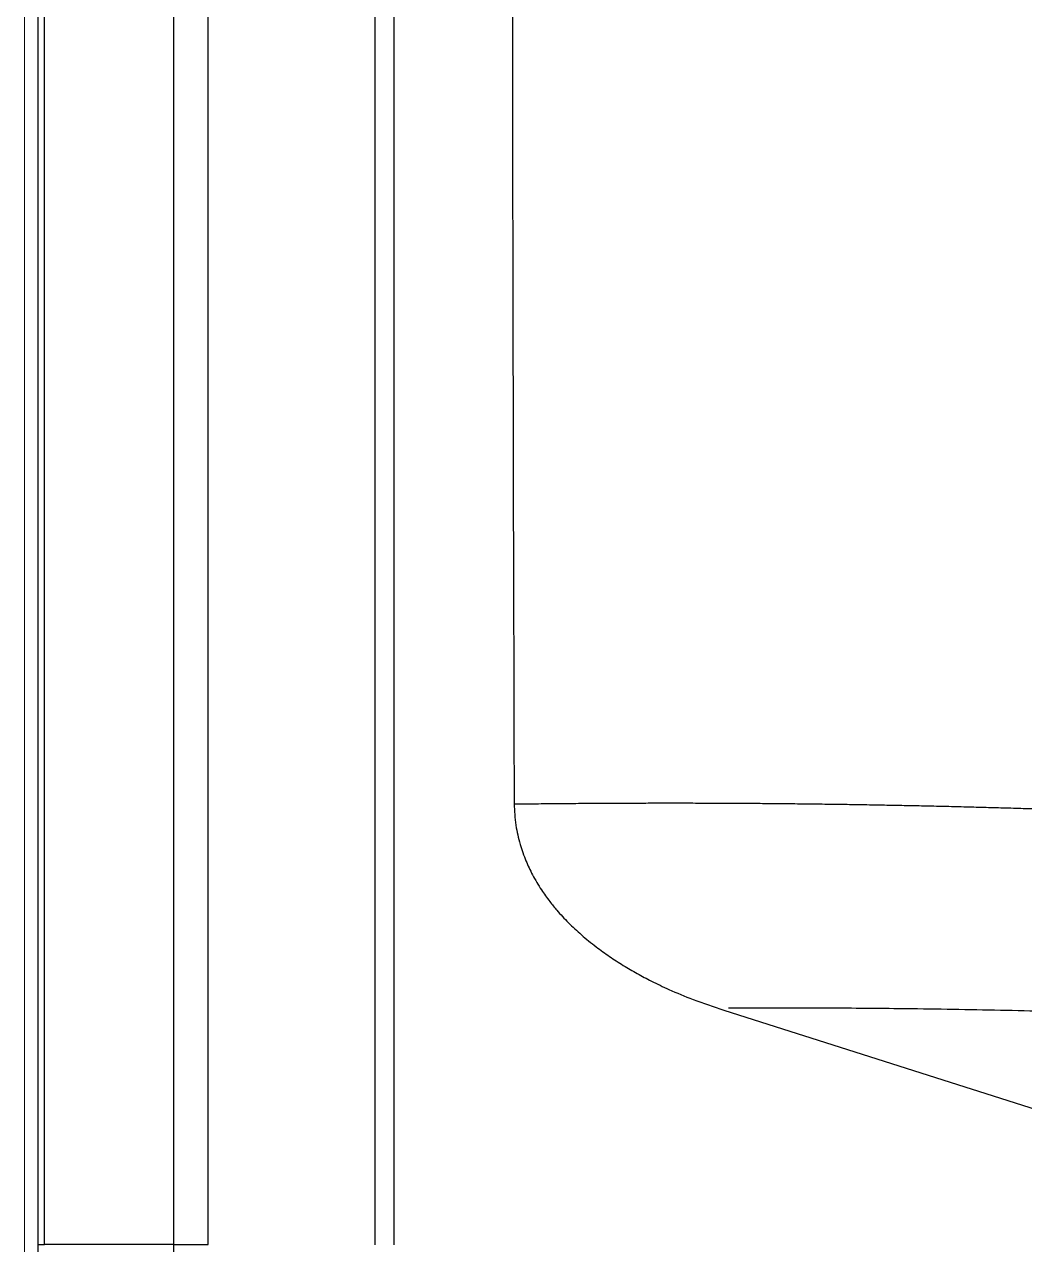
# Model space of a CAD drawing. Header units: inches. Extents: x 0 to 84, y -22 to 124.
# Drawn here: x 0 to 6.21, y 12.23 to 19.8 of the extents above; entities that cross this region are included whole.
import ezdxf

# ---------------------------------------------------------------- set-up
doc = ezdxf.new("R2010")
doc.units = ezdxf.units.IN
doc.header["$MEASUREMENT"] = 0
doc.layers.add('1', color=4, linetype='Continuous')

# ---------------------------------------------------------------- blocks, each defined once
blk = doc.blocks.new('2020 HS PILLOW')
at = {"layer": '1', "color": 2}
blk.add_line((6.3581, -3.4563), (7.0118, -1.4041), dxfattribs=at)
blk.add_arc((-6.4245, -4.7294), 11.5018, 359.85643, 0.38366, dxfattribs=at)
for points, knots in [([(6.3769, -1.0757), (6.3754, -1.1281), (6.3725, -1.2262), (6.3672, -1.4225), (6.3614, -1.6644), (6.3556, -1.9585), (6.3515, -2.2327), (6.3486, -2.4872), (6.3467, -2.7219), (6.3457, -2.9566), (6.3454, -3.1914), (6.3459, -3.3478), (6.3461, -3.4261)], [0, 0, 0, 0, 0.066712, 0.125013, 0.250008, 0.374939, 0.500001, 0.599859, 0.699783, 0.799778, 0.899849, 1, 1, 1, 1]), ([(5.077, -4.6524), (5.0765, -4.6111), (5.0756, -4.5287), (5.0745, -4.405), (5.0736, -4.2813), (5.0729, -4.1577), (5.0724, -4.034), (5.0721, -3.9103), (5.072, -3.7867), (5.0721, -3.6631), (5.0724, -3.5395), (5.073, -3.4159), (5.0737, -3.2923), (5.0747, -3.1687), (5.0759, -3.0452), (5.0772, -2.9217), (5.0788, -2.7982), (5.0806, -2.6747), (5.0826, -2.5513), (5.0849, -2.4279), (5.0873, -2.3045), (5.0899, -2.1812), (5.0928, -2.0579), (5.0958, -1.9347), (5.0991, -1.8115), (5.1025, -1.6883), (5.1062, -1.5652), (5.1088, -1.4831), (5.1101, -1.4421)], [0, 0, 0, 0, 0.038705, 0.0773915, 0.1160594, 0.1547086, 0.1933388, 0.2319501, 0.2705422, 0.3091151, 0.3476687, 0.3862027, 0.4247171, 0.4632118, 0.5016866, 0.5401414, 0.5785762, 0.6169907, 0.6553849, 0.6937587, 0.732112, 0.7704445, 0.8087563, 0.8470473, 0.8853172, 0.923566, 0.9617937, 1, 1, 1, 1]), ([(5.0772, -4.7582), (5.1219, -4.756), (5.2071, -4.7518), (5.3257, -4.724), (5.4281, -4.688), (5.5227, -4.6434), (5.6069, -4.5932), (5.6794, -4.5413), (5.7475, -4.4859), (5.8174, -4.4209), (5.8932, -4.3395), (5.9627, -4.2538), (6.0257, -4.1666), (6.0811, -4.0811), (6.132, -3.9941), (6.1819, -3.8996), (6.2363, -3.7845), (6.2984, -3.6349), (6.3368, -3.5199), (6.3582, -3.4559)], [0, 0, 0, 0, 0.066168, 0.126124, 0.180035, 0.227981, 0.282801, 0.327814, 0.363349, 0.416631, 0.473636, 0.534326, 0.58729, 0.640562, 0.693101, 0.744982, 0.808308, 0.893382, 1, 1, 1, 1]), ([(-5.0772, -4.7582), (-3.4112, -4.7633), (-0.0264, -4.7735), (3.3584, -4.7634), (5.0772, -4.7582)], [0, 0, 0, 0, 0.492188, 1, 1, 1, 1])]:
    blk.add_open_spline(points, degree=3, knots=knots, dxfattribs=at)
blk = doc.blocks.new('2026 RELAY')
at = {"layer": '1', "linetype": 'Continuous', "lineweight": 18}
blk.add_line((0, 5.8815), (0, 78.2004), dxfattribs=at)
at = {"layer": '1', "color": 3, "linetype": 'Continuous', "lineweight": 25}
for p, q in [((0.085, 11.7277), (0.085, 72.3543)), ((0.1254, 11.7277), (0.1254, 72.3543)), ((0.9261, 72.3543), (0.9261, 11.7277)), ((1.1405, 11.7277), (1.1405, 72.3543))]:
    blk.add_line(p, q, dxfattribs=at)
at = {"layer": '1', "color": 3, "linetype": 'Continuous', "lineweight": 25, "flags": 128}
for points in [[(2.1763, 28.428), (2.1763, 27.928), (2.1763, 25.928), (2.1763, 17.928), (2.1763, 11.7261)], [(2.2976, 11.7261), (2.2976, 12.2261), (2.2976, 14.2261), (2.2976, 22.2261), (2.2976, 23.2734), (2.2976, 28.428)]]:
    blk.add_lwpolyline(points, dxfattribs=at)
at = {"layer": '1', "color": 3, "linetype": 'Continuous', "lineweight": 25}
for points, knots in [([(0.0846, 5.8815), (0.0847, 6.0039), (0.0847, 6.1262), (0.0848, 6.3711), (0.0849, 6.4936), (0.085, 6.7377), (0.085, 6.8594), (0.085, 7.1029), (0.085, 7.2248), (0.085, 7.5902), (0.085, 7.8335), (0.085, 8.32), (0.085, 8.5633), (0.085, 9.0499), (0.085, 9.2934), (0.085, 9.7805), (0.085, 10.024), (0.085, 10.7549), (0.085, 11.2413), (0.085, 11.7277)], [0, 0, 0, 0, 0.0625, 0.0625, 0.125, 0.125, 0.1875, 0.1875, 0.25, 0.25, 0.375, 0.375, 0.5, 0.5, 0.625, 0.625, 0.75, 0.75, 1, 1, 1, 1]), ([(0.9261, 11.7277), (0.7608, 11.7277), (0.6098, 11.7277), (0.3413, 11.7277), (0.2239, 11.7277), (0.1254, 11.7277)], [0, 0, 0, 0, 0.5, 0.5, 1, 1, 1, 1]), ([(0.9261, 11.7277), (0.9261, 11.7154), (0.9262, 11.6908), (0.9267, 11.654), (0.9276, 11.6176), (0.9288, 11.5816), (0.9304, 11.5459), (0.9324, 11.5106), (0.9346, 11.4756), (0.9372, 11.441), (0.9401, 11.4067), (0.9433, 11.3728), (0.9467, 11.3392), (0.9505, 11.306), (0.9545, 11.2732), (0.9588, 11.2407), (0.9634, 11.2085), (0.9682, 11.1768), (0.9732, 11.1453), (0.9857, 11.0722), (1.0085, 10.9586), (1.0468, 10.8066), (1.0919, 10.6591), (1.1626, 10.4634), (1.27, 10.2259), (1.4037, 9.9995), (1.525, 9.8295), (1.6044, 9.7304), (1.667, 9.6581), (1.7101, 9.6105), (1.7537, 9.5645), (1.7976, 9.52), (1.8276, 9.4915), (1.8425, 9.4773)], [0, 0, 0, 0, 0.014825, 0.029513, 0.044064, 0.058479, 0.072761, 0.086909, 0.100924, 0.114808, 0.128561, 0.142183, 0.155676, 0.16904, 0.182276, 0.195384, 0.208365, 0.221219, 0.233947, 0.24655, 0.310276, 0.372935, 0.434602, 0.495372, 0.622613, 0.747036, 0.810304, 0.87325, 0.899329, 0.925023, 0.950354, 0.975339, 1, 1, 1, 1]), ([(0.9261, 11.7277), (0.9359, 11.7277), (0.9485, 11.7277), (0.9787, 11.7277), (0.9963, 11.7277), (1.0348, 11.7277), (1.0556, 11.7277), (1.0981, 11.7277), (1.1197, 11.7277), (1.1405, 11.7277)], [0, 0, 0, 0, 0.25, 0.25, 0.5, 0.5, 0.75, 0.75, 1, 1, 1, 1])]:
    blk.add_open_spline(points, degree=3, knots=knots, dxfattribs=at)
blk.add_open_spline([(0.085, 11.7277), (0.0894, 11.7276), (0.103, 11.7276), (0.1254, 11.7276)], degree=3, dxfattribs=at)
at = {"layer": '1', "color": 3, "rotation": 270}
blk.add_blockref('2020 HS PILLOW', (7.8002, 19.5421), dxfattribs=at)

msp = doc.modelspace()

# ---------------------------------------------------------------- block references
msp.add_blockref('2026 RELAY', (0, 0.5))

doc.saveas('drawing.dxf')
